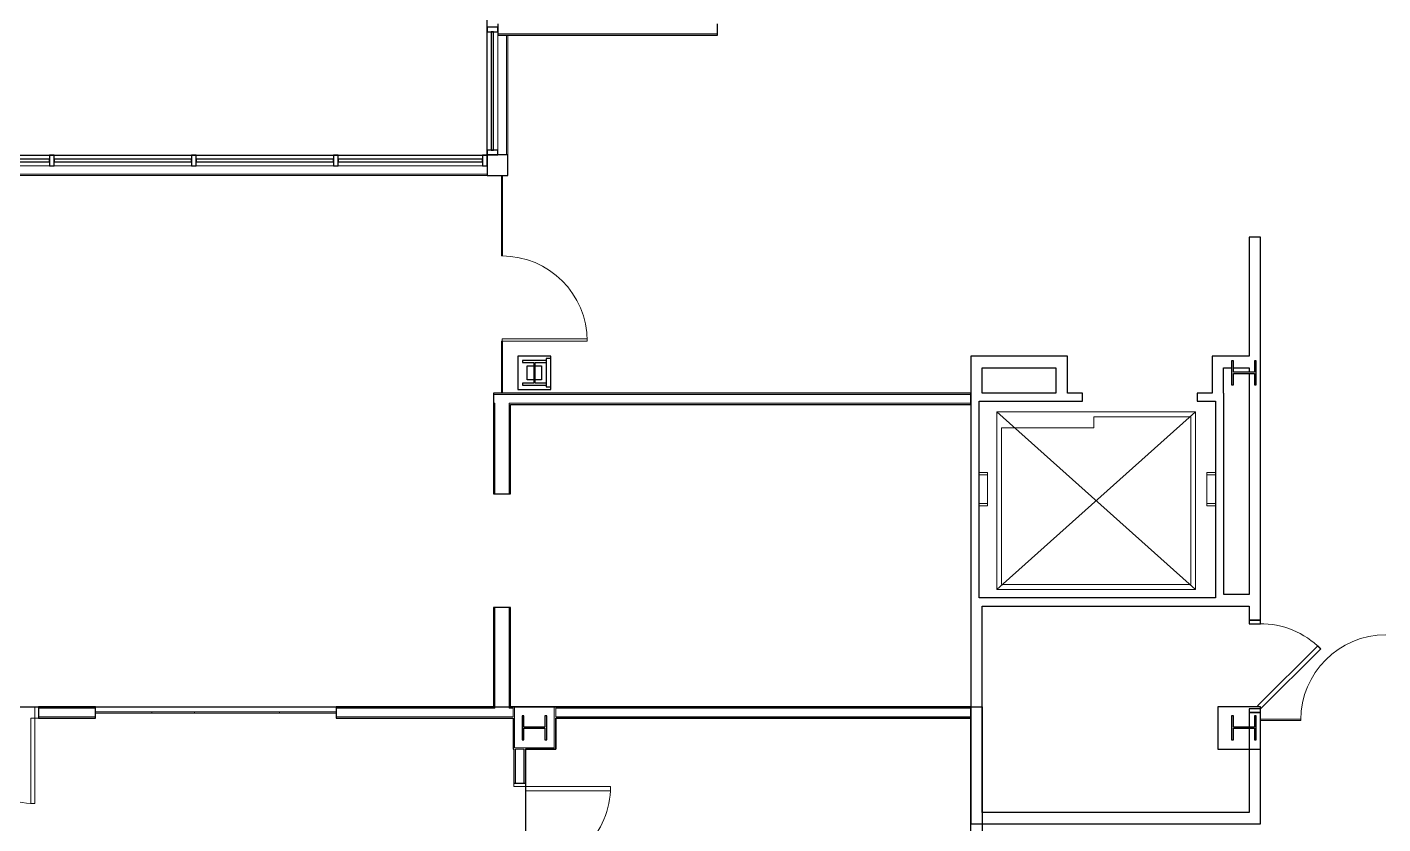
# Model space of a CAD drawing. Header units: millimetres. Extents: x -15988 to 119026, y 0 to 105082.
# Drawn here: x 67349 to 81910, y 41058 to 49610 of the extents above; entities that cross this region are included whole.
import ezdxf

# ---------------------------------------------------------------- set-up
doc = ezdxf.new("R2010")
doc.units = ezdxf.units.MM
doc.header["$LTSCALE"] = 25
doc.header["$MEASUREMENT"] = 0
doc.layers.add('PLANON_CONSTRUCTION', color=8, linetype='CONTINUOUS', lineweight=18)
doc.layers.add('PLANON_FLOOR_POLYLINE', color=5, linetype='CONTINUOUS')
doc.layers.add('PLANON_SPACE_POLYLINES', color=251, linetype='CONTINUOUS')

msp = doc.modelspace()

# ---------------------------------------------------------------- linework, layer by layer
at = {"layer": 'PLANON_CONSTRUCTION', "lineweight": 25, "extrusion": (0, 0, -1)}
for p, q in [((72404, 49610), (72290, 49610)), ((72290, 49610), (72290, 49560)), ((72290, 49560), (72404, 49560)), ((72404, 49560), (72404, 49610)), ((67641, 48236), (67591, 48236)), ((67591, 48236), (67591, 48122)), ((67641, 48122), (67641, 48236)), ((69165, 48236), (69115, 48236)), ((69115, 48236), (69115, 48122)), ((69165, 48122), (69165, 48236)), ((70689, 48236), (70639, 48236)), ((70639, 48236), (70639, 48122)), ((70689, 48122), (70689, 48236)), ((72290, 48236), (72239, 48236)), ((72239, 48236), (72239, 48122)), ((72290, 48122), (72290, 48236)), ((67591, 48122), (67641, 48122)), ((69115, 48122), (69165, 48122)), ((70639, 48122), (70689, 48122)), ((72239, 48122), (72290, 48122))]:
    msp.add_line(p, q, dxfattribs=at)
at = {"layer": 'PLANON_CONSTRUCTION'}
for p, q in [((72290, 48290), (72290, 49560)), ((72404, 49539), (74763, 49539)), ((72404, 49523), (72404, 48290)), ((72496, 49523), (72496, 48239)), ((72512, 49523), (72512, 48239)), ((66117, 48236), (67591, 48236)), ((67641, 48236), (69115, 48236)), ((69165, 48236), (70639, 48236)), ((70689, 48236), (72239, 48236)), ((67591, 48122), (66117, 48122)), ((69115, 48122), (67641, 48122)), ((70639, 48122), (69165, 48122)), ((72239, 48122), (70689, 48122)), ((72290, 48033), (65016, 48033)), ((72290, 48017), (65016, 48017)), ((72444, 48017), (72444, 47155)), ((72456, 48017), (72444, 48017)), ((72456, 47155), (72456, 48017)), ((72444, 47155), (72456, 47155)), ((72444, 46240), (72444, 45682)), ((72456, 46240), (72444, 46240)), ((72450, 46240), (72450, 46266)), ((72450, 46266), (73364, 46266)), ((72450, 46240), (73364, 46240)), ((72456, 45682), (72456, 46240)), ((72358, 45667), (77484, 45667)), ((72444, 45682), (72456, 45682)), ((72358, 45574), (72374, 45574)), ((72374, 44601), (72374, 45574)), ((72526, 45574), (77484, 45574)), ((72526, 44601), (72526, 45574)), ((79897, 45479), (77763, 43575)), ((79897, 43575), (77763, 45479)), ((77763, 43575), (77763, 45479)), ((77763, 45479), (79897, 45479)), ((79897, 43575), (79897, 45479)), ((77814, 43626), (77814, 45308)), ((77814, 45308), (78805, 45308)), ((78805, 45308), (78805, 45428)), ((78805, 45428), (79846, 45428)), ((79846, 45428), (79846, 43626)), ((77665, 44831), (77573, 44831)), ((77573, 44806), (77665, 44806)), ((77665, 44472), (77665, 44831)), ((80020, 44831), (80113, 44831)), ((80020, 44472), (80020, 44831)), ((80113, 44806), (80020, 44806)), ((77573, 44497), (77665, 44497)), ((77573, 44472), (77665, 44472)), ((80113, 44497), (80020, 44497)), ((80113, 44472), (80020, 44472)), ((77763, 43575), (79897, 43575)), ((79846, 43626), (77814, 43626)), ((72374, 42299), (72374, 43382)), ((72526, 42299), (72526, 43382)), ((67471, 42315), (67432, 42315)), ((67432, 42315), (67432, 42191)), ((67471, 42191), (67471, 42315)), ((67471, 42299), (68084, 42299)), ((68690, 42260), (68084, 42260)), ((68084, 42260), (68084, 42247)), ((68084, 42247), (68690, 42247)), ((69147, 42260), (68690, 42260)), ((68690, 42260), (68690, 42247)), ((68690, 42247), (68690, 42260)), ((68690, 42247), (69147, 42247)), ((69147, 42247), (69147, 42260)), ((70061, 42260), (69147, 42260)), ((69147, 42260), (69147, 42247)), ((69147, 42247), (70061, 42247)), ((70061, 42247), (70061, 42260)), ((70670, 42260), (70061, 42260)), ((70061, 42260), (70061, 42247)), ((70061, 42247), (70670, 42247)), ((70670, 42299), (72374, 42299)), ((70670, 42247), (70670, 42260)), ((72526, 42299), (72569, 42299)), ((72569, 42207), (72569, 42299)), ((72585, 42315), (72585, 41874)), ((73010, 41874), (73010, 42315)), ((77484, 42299), (73026, 42299)), ((73026, 42299), (73026, 42207)), ((67388, 42191), (67432, 42191)), ((67388, 41277), (67388, 42191)), ((67432, 42191), (67432, 41277)), ((67432, 42191), (67471, 42191)), ((67471, 42207), (68084, 42207)), ((70670, 42207), (72569, 42207)), ((77484, 42207), (73026, 42207)), ((81027, 42180), (80595, 42180)), ((80595, 42180), (80595, 42167)), ((80595, 42167), (81027, 42167)), ((81027, 42167), (81027, 42180)), ((72585, 41874), (73010, 41874)), ((72593, 41496), (72593, 41858)), ((72685, 41858), (72593, 41858)), ((72685, 41496), (72685, 41858)), ((72577, 41496), (72701, 41496)), ((72577, 41458), (72577, 41496)), ((72701, 41458), (72577, 41458)), ((72701, 41496), (72701, 41458)), ((72701, 41413), (72701, 41458)), ((72701, 41458), (73616, 41458)), ((73616, 41413), (72701, 41413)), ((73616, 41458), (73616, 41413)), ((67432, 41277), (67388, 41277))]:
    msp.add_line(p, q, dxfattribs=at)
at = {"layer": 'PLANON_CONSTRUCTION', "lineweight": 25}
for p, q in [((72359, 49560), (72334, 49560)), ((72334, 49560), (72334, 48290)), ((72359, 48290), (72359, 49560)), ((72404, 48290), (72290, 48290)), ((72290, 48290), (72290, 48239)), ((72512, 48239), (72290, 48239)), ((72290, 48239), (72290, 48017)), ((72290, 48239), (72404, 48239)), ((72334, 48290), (72359, 48290)), ((72404, 48239), (72404, 48290)), ((72512, 48017), (72512, 48239)), ((67591, 48192), (66117, 48192)), ((66117, 48166), (67591, 48166)), ((67591, 48166), (67591, 48192)), ((69115, 48192), (67641, 48192)), ((67641, 48192), (67641, 48166)), ((67641, 48166), (69115, 48166)), ((69115, 48166), (69115, 48192)), ((70639, 48192), (69165, 48192)), ((69165, 48192), (69165, 48166)), ((69165, 48166), (70639, 48166)), ((70639, 48166), (70639, 48192)), ((72239, 48192), (70689, 48192)), ((70689, 48192), (70689, 48166)), ((70689, 48166), (72239, 48166)), ((72239, 48166), (72239, 48192)), ((72290, 48017), (72512, 48017)), ((80472, 47357), (80472, 46077)), ((80595, 47357), (80472, 47357)), ((80595, 43244), (80595, 47357)), ((72975, 46077), (72620, 46077)), ((72620, 46077), (72620, 45722)), ((72926, 46032), (72669, 46032)), ((72669, 46032), (72669, 46012)), ((72669, 46012), (72792, 46012)), ((72792, 46012), (72792, 45787)), ((72804, 45787), (72804, 46012)), ((72804, 46012), (72926, 46012)), ((72924, 46053), (72924, 46031)), ((72975, 46053), (72924, 46053)), ((72924, 46012), (72924, 45787)), ((72926, 46012), (72926, 46032)), ((72975, 45722), (72975, 46077)), ((72975, 45748), (72975, 46053)), ((77608, 46077), (77484, 46077)), ((77484, 46077), (77484, 45682)), ((78398, 46077), (77608, 46077)), ((78522, 46077), (78398, 46077)), ((78522, 45682), (78522, 46077)), ((80199, 46077), (80075, 46077)), ((80075, 46077), (80075, 45682)), ((80472, 46077), (80199, 46077)), ((80285, 46028), (80285, 45771)), ((80305, 46028), (80285, 46028)), ((80305, 45906), (80305, 46028)), ((80550, 46028), (80530, 46028)), ((80530, 46028), (80530, 45906)), ((80550, 45771), (80550, 46028)), ((72721, 45976), (72792, 45976)), ((72721, 45823), (72721, 45976)), ((72804, 45976), (72874, 45976)), ((72874, 45976), (72874, 45823)), ((77608, 45682), (77608, 45954)), ((77608, 45954), (78398, 45954)), ((78398, 45954), (78398, 45682)), ((80199, 45682), (80199, 45954)), ((80199, 45954), (80285, 45954)), ((80305, 45954), (80472, 45954)), ((80530, 45906), (80305, 45906)), ((80305, 45771), (80305, 45894)), ((80305, 45894), (80530, 45894)), ((80472, 45954), (80472, 45906)), ((80472, 45894), (80472, 43520)), ((80530, 45894), (80530, 45771)), ((72620, 45722), (72975, 45722)), ((72792, 45787), (72669, 45787)), ((72669, 45787), (72669, 45767)), ((72669, 45767), (72926, 45767)), ((72792, 45823), (72721, 45823)), ((72874, 45823), (72804, 45823)), ((72926, 45787), (72804, 45787)), ((72924, 45768), (72924, 45748)), ((72924, 45748), (72975, 45748)), ((72926, 45767), (72926, 45787)), ((80285, 45771), (80305, 45771)), ((80530, 45771), (80550, 45771)), ((77484, 45682), (77484, 43485)), ((77573, 43485), (77573, 45594)), ((77573, 45594), (78682, 45594)), ((78398, 45682), (77608, 45682)), ((78682, 45682), (78522, 45682)), ((78682, 45594), (78682, 45682)), ((80075, 45682), (79914, 45682)), ((79914, 45682), (79914, 45594)), ((79914, 45594), (80113, 45594)), ((80113, 45594), (80113, 43485)), ((80202, 45682), (80199, 45682)), ((80202, 43520), (80202, 45682)), ((77484, 43485), (77484, 43396)), ((77484, 43396), (77484, 41058)), ((80113, 43485), (77573, 43485)), ((77608, 41181), (77608, 43396)), ((77608, 43396), (80202, 43396)), ((80472, 43520), (80202, 43520)), ((80202, 43396), (80472, 43396)), ((80472, 43396), (80472, 43244)), ((80472, 43244), (80595, 43244)), ((80472, 43244), (80472, 43206)), ((80595, 43244), (80472, 43244)), ((80472, 43206), (80595, 43206)), ((80595, 43206), (80595, 43244)), ((81211, 42970), (80564, 42323)), ((81242, 42938), (81211, 42970)), ((80595, 42292), (81242, 42938)), ((73026, 42315), (72569, 42315)), ((80595, 42315), (80138, 42315)), ((80138, 42315), (80138, 41858)), ((80472, 42292), (80472, 42253)), ((80595, 42292), (80472, 42292)), ((80472, 42253), (80472, 42096)), ((80595, 42253), (80472, 42253)), ((80472, 42253), (80595, 42253)), ((80564, 42323), (80572, 42315)), ((80595, 41858), (80595, 42315)), ((80595, 42253), (80595, 42292)), ((80595, 41181), (80595, 42253)), ((72569, 42191), (72569, 41858)), ((72665, 42218), (72665, 41961)), ((72685, 42218), (72665, 42218)), ((72685, 42096), (72685, 42218)), ((72910, 42096), (72685, 42096)), ((72685, 41961), (72685, 42084)), ((72685, 42084), (72910, 42084)), ((72930, 42218), (72910, 42218)), ((72910, 42218), (72910, 42096)), ((72910, 42084), (72910, 41961)), ((72930, 41961), (72930, 42218)), ((73026, 41858), (73026, 42191)), ((80285, 42218), (80285, 41961)), ((80305, 42218), (80285, 42218)), ((80305, 42096), (80305, 42218)), ((80530, 42096), (80305, 42096)), ((80305, 41961), (80305, 42084)), ((80305, 42084), (80530, 42084)), ((80472, 42084), (80472, 41181)), ((80550, 42218), (80530, 42218)), ((80530, 42218), (80530, 42096)), ((80530, 42084), (80530, 41961)), ((80550, 41961), (80550, 42218)), ((72665, 41961), (72685, 41961)), ((72910, 41961), (72930, 41961)), ((80285, 41961), (80305, 41961)), ((80530, 41961), (80550, 41961)), ((72569, 41858), (72577, 41858)), ((72701, 41858), (73026, 41858)), ((80138, 41858), (80595, 41858)), ((80472, 41181), (77608, 41181)), ((80595, 41058), (80595, 41181)), ((77484, 41058), (77608, 41058)), ((77608, 41058), (80595, 41058))]:
    msp.add_line(p, q, dxfattribs=at)
at = {"layer": 'PLANON_CONSTRUCTION', "lineweight": 30}
for p, q in [((72404, 49647), (72404, 49523)), ((72404, 49523), (74763, 49523)), ((74763, 49523), (74763, 49647)), ((77484, 45682), (72358, 45682)), ((72358, 45682), (72358, 44601)), ((77484, 45559), (77484, 45682)), ((72542, 45559), (77484, 45559)), ((72542, 44601), (72542, 45559)), ((72358, 44601), (72542, 44601)), ((72358, 43382), (72358, 42315)), ((72542, 43382), (72358, 43382)), ((72542, 42315), (72542, 43382)), ((68084, 42315), (67471, 42315)), ((67471, 42315), (67471, 42191)), ((68084, 42191), (68084, 42315)), ((72358, 42315), (70670, 42315)), ((70670, 42315), (70670, 42191)), ((72569, 42315), (72542, 42315)), ((77484, 42315), (73026, 42315)), ((77484, 42191), (77484, 42315)), ((67471, 42191), (68084, 42191)), ((70670, 42191), (72569, 42191)), ((73026, 42191), (77484, 42191)), ((72577, 41858), (72577, 41496)), ((72701, 41496), (72701, 41858)), ((72577, 41496), (72701, 41496))]:
    msp.add_line(p, q, dxfattribs=at)
at = {"layer": 'PLANON_CONSTRUCTION', "lineweight": 9}
for centre, start, end in [((72450, 46240), 0, 90), ((81942, 42173), 90, 180), ((67432, 42191), 179.5, 270), ((72701, 41458), 269.5, 0)]:
    msp.add_arc(centre, 914, start, end, dxfattribs=at)
at = {"layer": 'PLANON_CONSTRUCTION'}
msp.add_arc((80595, 42292), 914, 45, 90.5, dxfattribs=at)
at = {"layer": 'PLANON_FLOOR_POLYLINE', "ltscale": 0.25}
msp.add_lwpolyline([(0, 0), (-15988, 33911, -0.112855), (49811, 48639), (49811, 48236), (72290, 48236), (72290, 105082), (111406, 105082), (111406, 58346), (96166, 58346), (96166, 42598), (119026, 42598), (119026, 3482), (49430, 3482), (49430, 11455, 0.075233), (20245, 7418, 0.047303)], format="xyb", close=True, dxfattribs=at)
at = {"layer": 'PLANON_SPACE_POLYLINES', "ltscale": 0.25}
for points in [[(57329, 26621), (57329, 42315), (77608, 42315), (77608, 26621)], [(72701, 41858), (72701, 37391), (77484, 37391), (77484, 42191), (73026, 42191), (73026, 41858)]]:
    msp.add_lwpolyline(points, close=True, dxfattribs=at)

doc.saveas('drawing.dxf')
